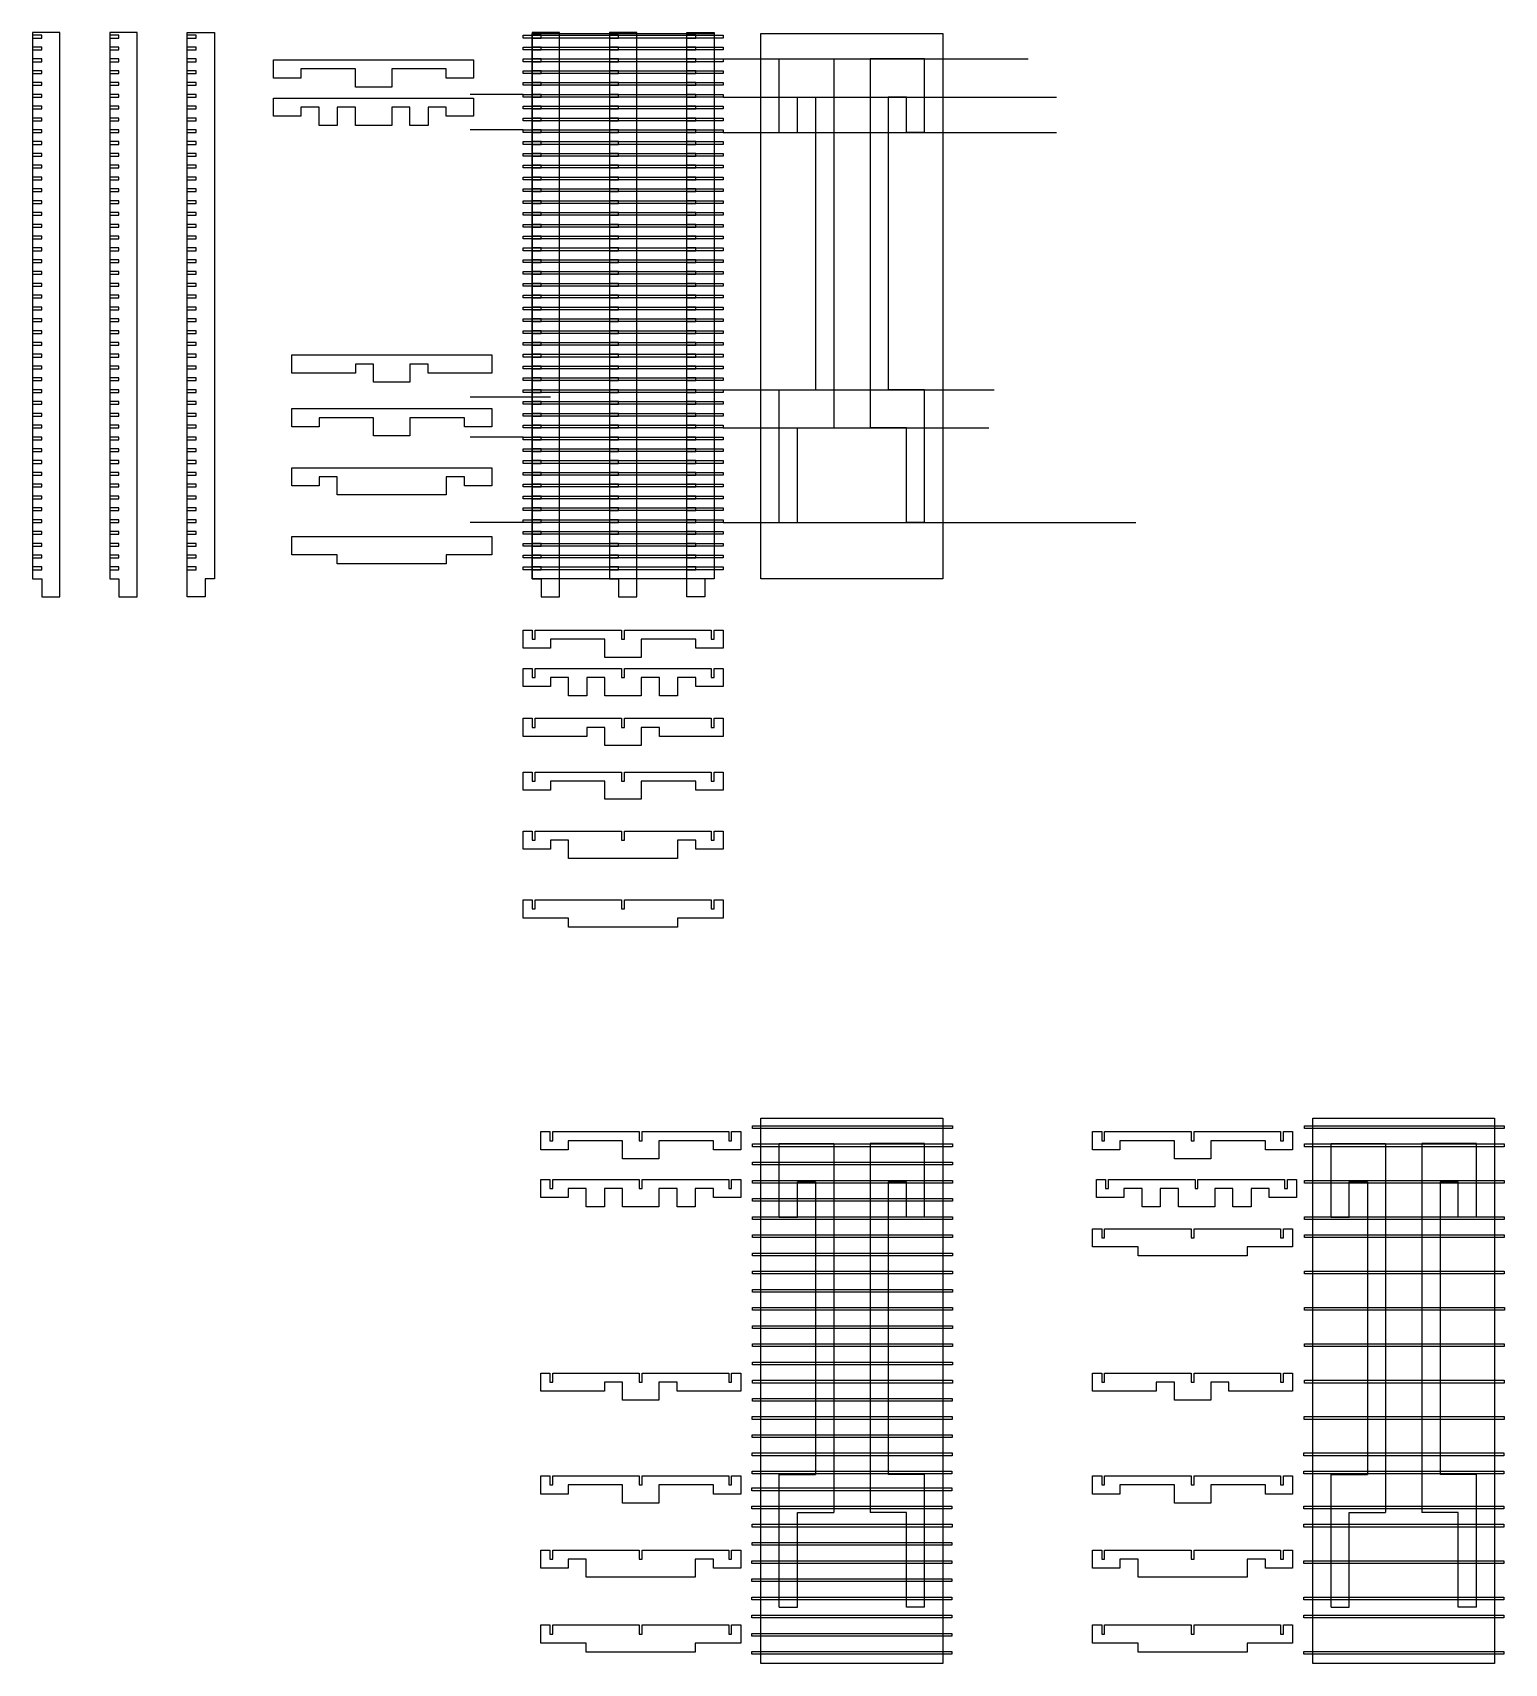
# Model space of a CAD drawing. Header units: millimetres. Extents: x 1076 to 5562, y -543 to 1252.
# Drawn here: x 1076 to 2695, y -543 to 1252 of the extents above; entities that cross this region are included whole.
import ezdxf

# ---------------------------------------------------------------- set-up
doc = ezdxf.new("R2010")
doc.units = ezdxf.units.MM
for name, color, linetype in [('guias', 252, 'Continuous'), ('piezas horizontales', 6, 'Continuous'), ('piezas verticales', 3, 'Continuous'), ('trazo', 1, 'Continuous')]:
    doc.layers.add(name, color=color, linetype=linetype)

msp = doc.modelspace()

# ---------------------------------------------------------------- linework, layer by layer
for points in [[(1625.3, 650.6), (1625.3, 1250.6), (1725.3, 1250.6), (1825.3, 1250.6), (1825.3, 650.6)], [(1877, 650.6), (1877, 1250.6), (1977, 1250.6), (2077, 1250.6), (2077, 650.6)], [(1877, -542.8), (1877, 57.2), (1977, 57.2), (2077, 57.2), (2077, -542.8)], [(2484.2, -542.8), (2484.2, 57.2), (2584.2, 57.2), (2684.2, 57.2), (2684.2, -542.8)]]:
    msp.add_lwpolyline(points, close=True)
at = {"layer": 'guias'}
for points in [[(1615.3, 1183.6), (1556.9, 1183.6)], [(1615.3, 1144.6), (1556.9, 1144.6)], [(1645.3, 850.6), (1556.9, 850.6)], [(1615.3, 806.6), (1556.9, 806.6)], [(1615.3, 712.6), (1556.9, 712.6)]]:
    msp.add_lwpolyline(points, dxfattribs=at)
at = {"layer": 'piezas horizontales'}
for points in [[(1625.3, 1245.6), (1615.3, 1245.6), (1615.3, 1248.6), (1825.3, 1248.6), (1835.3, 1248.6), (1835.3, 1245.6)], [(1340.7, 1221.6), (1560.7, 1221.6), (1560.7, 1201.6), (1530.7, 1201.6), (1530.7, 1211.6), (1470.7, 1211.6), (1470.7, 1191.6), (1430.7, 1191.6), (1430.7, 1211.6), (1370.7, 1211.6), (1370.7, 1201.6), (1340.7, 1201.6)], [(1625.3, 1232.6), (1615.3, 1232.6), (1615.3, 1235.6), (1825.3, 1235.6), (1835.3, 1235.6), (1835.3, 1232.6)], [(1625.3, 1219.6), (1615.3, 1219.6), (1615.3, 1222.6), (1825.3, 1222.6), (1835.3, 1222.6), (1835.3, 1219.6)], [(1625.3, 1206.6), (1615.3, 1206.6), (1615.3, 1209.6), (1825.3, 1209.6), (1835.3, 1209.6), (1835.3, 1206.6)], [(1625.3, 1193.6), (1615.3, 1193.6), (1615.3, 1196.6), (1825.3, 1196.6), (1835.3, 1196.6), (1835.3, 1193.6)], [(1340.7, 1179.5), (1560.7, 1179.5), (1560.7, 1159.5), (1530.7, 1159.5), (1530.7, 1169.5), (1510.7, 1169.5), (1510.7, 1149.5), (1490.7, 1149.5), (1490.7, 1169.5), (1470.7, 1169.5), (1470.7, 1149.5), (1430.7, 1149.5), (1430.7, 1169.5), (1410.7, 1169.5), (1410.7, 1149.5), (1390.7, 1149.5), (1390.7, 1169.5), (1370.7, 1169.5), (1370.7, 1159.5), (1340.7, 1159.5)], [(1625.3, 1180.6), (1615.3, 1180.6), (1615.3, 1183.6), (1825.3, 1183.6), (1835.3, 1183.6), (1835.3, 1180.6)], [(1625.3, 1167.6), (1615.3, 1167.6), (1615.3, 1170.6), (1825.3, 1170.6), (1835.3, 1170.6), (1835.3, 1167.6)], [(1625.3, 1154.6), (1615.3, 1154.6), (1615.3, 1157.6), (1825.3, 1157.6), (1835.3, 1157.6), (1835.3, 1154.6)], [(1625.3, 1141.6), (1615.3, 1141.6), (1615.3, 1144.6), (1825.3, 1144.6), (1835.3, 1144.6), (1835.3, 1141.6)], [(1625.3, 1128.6), (1615.3, 1128.6), (1615.3, 1131.6), (1825.3, 1131.6), (1835.3, 1131.6), (1835.3, 1128.6)], [(1625.3, 1115.6), (1615.3, 1115.6), (1615.3, 1118.6), (1825.3, 1118.6), (1835.3, 1118.6), (1835.3, 1115.6)], [(1625.3, 1102.6), (1615.3, 1102.6), (1615.3, 1105.6), (1825.3, 1105.6), (1835.3, 1105.6), (1835.3, 1102.6)], [(1625.3, 1089.6), (1615.3, 1089.6), (1615.3, 1092.6), (1825.3, 1092.6), (1835.3, 1092.6), (1835.3, 1089.6)], [(1625.3, 1076.6), (1615.3, 1076.6), (1615.3, 1079.6), (1825.3, 1079.6), (1835.3, 1079.6), (1835.3, 1076.6)], [(1625.3, 1063.6), (1615.3, 1063.6), (1615.3, 1066.6), (1825.3, 1066.6), (1835.3, 1066.6), (1835.3, 1063.6)], [(1625.3, 1050.6), (1615.3, 1050.6), (1615.3, 1053.6), (1825.3, 1053.6), (1835.3, 1053.6), (1835.3, 1050.6)], [(1625.3, 1037.6), (1615.3, 1037.6), (1615.3, 1040.6), (1825.3, 1040.6), (1835.3, 1040.6), (1835.3, 1037.6)], [(1625.3, 1024.6), (1615.3, 1024.6), (1615.3, 1027.6), (1825.3, 1027.6), (1835.3, 1027.6), (1835.3, 1024.6)], [(1625.3, 1011.6), (1615.3, 1011.6), (1615.3, 1014.6), (1825.3, 1014.6), (1835.3, 1014.6), (1835.3, 1011.6)], [(1625.3, 998.6), (1615.3, 998.6), (1615.3, 1001.6), (1825.3, 1001.6), (1835.3, 1001.6), (1835.3, 998.6)], [(1625.3, 985.6), (1615.3, 985.6), (1615.3, 988.6), (1825.3, 988.6), (1835.3, 988.6), (1835.3, 985.6)], [(1625.3, 972.6), (1615.3, 972.6), (1615.3, 975.6), (1825.3, 975.6), (1835.3, 975.6), (1835.3, 972.6)], [(1625.3, 959.6), (1615.3, 959.6), (1615.3, 962.6), (1825.3, 962.6), (1835.3, 962.6), (1835.3, 959.6)], [(1625.3, 946.6), (1615.3, 946.6), (1615.3, 949.6), (1825.3, 949.6), (1835.3, 949.6), (1835.3, 946.6)], [(1625.3, 933.6), (1615.3, 933.6), (1615.3, 936.6), (1825.3, 936.6), (1835.3, 936.6), (1835.3, 933.6)], [(1625.3, 920.6), (1615.3, 920.6), (1615.3, 923.6), (1825.3, 923.6), (1835.3, 923.6), (1835.3, 920.6)], [(1625.3, 907.6), (1615.3, 907.6), (1615.3, 910.6), (1825.3, 910.6), (1835.3, 910.6), (1835.3, 907.6)], [(1625.3, 894.6), (1615.3, 894.6), (1615.3, 897.6), (1825.3, 897.6), (1835.3, 897.6), (1835.3, 894.6)], [(1360.7, 896.9), (1580.7, 896.9), (1580.7, 876.9), (1510.7, 876.9), (1510.7, 886.9), (1490.7, 886.9), (1490.7, 866.9), (1450.7, 866.9), (1450.7, 886.9), (1430.7, 886.9), (1430.7, 876.9), (1360.7, 876.9)], [(1625.3, 881.6), (1615.3, 881.6), (1615.3, 884.6), (1825.3, 884.6), (1835.3, 884.6), (1835.3, 881.6)], [(1625.3, 868.6), (1615.3, 868.6), (1615.3, 871.6), (1825.3, 871.6), (1835.3, 871.6), (1835.3, 868.6)], [(1625.3, 855.6), (1615.3, 855.6), (1615.3, 858.6), (1825.3, 858.6), (1835.3, 858.6), (1835.3, 855.6)], [(1625.3, 842.6), (1615.3, 842.6), (1615.3, 845.6), (1825.3, 845.6), (1835.3, 845.6), (1835.3, 842.6)], [(1360.7, 837.8), (1580.7, 837.8), (1580.7, 817.8), (1550.7, 817.8), (1550.7, 827.8), (1490.7, 827.8), (1490.7, 807.8), (1450.7, 807.8), (1450.7, 827.8), (1390.7, 827.8), (1390.7, 817.8), (1360.7, 817.8)], [(1625.3, 829.6), (1615.3, 829.6), (1615.3, 832.6), (1825.3, 832.6), (1835.3, 832.6), (1835.3, 829.6)], [(1625.3, 816.6), (1615.3, 816.6), (1615.3, 819.6), (1825.3, 819.6), (1835.3, 819.6), (1835.3, 816.6)], [(1625.3, 803.6), (1615.3, 803.6), (1615.3, 806.6), (1825.3, 806.6), (1835.3, 806.6), (1835.3, 803.6)], [(1625.3, 790.6), (1615.3, 790.6), (1615.3, 793.6), (1825.3, 793.6), (1835.3, 793.6), (1835.3, 790.6)], [(1360.7, 772.8), (1580.7, 772.8), (1580.7, 752.8), (1550.7, 752.8), (1550.7, 762.8), (1530.7, 762.8), (1530.7, 742.8), (1410.7, 742.8), (1410.7, 762.8), (1390.7, 762.8), (1390.7, 752.8), (1360.7, 752.8)], [(1625.3, 777.6), (1615.3, 777.6), (1615.3, 780.6), (1825.3, 780.6), (1835.3, 780.6), (1835.3, 777.6)], [(1625.3, 764.6), (1615.3, 764.6), (1615.3, 767.6), (1825.3, 767.6), (1835.3, 767.6), (1835.3, 764.6)], [(1625.3, 751.6), (1615.3, 751.6), (1615.3, 754.6), (1825.3, 754.6), (1835.3, 754.6), (1835.3, 751.6)], [(1625.3, 738.6), (1615.3, 738.6), (1615.3, 741.6), (1825.3, 741.6), (1835.3, 741.6), (1835.3, 738.6)], [(1625.3, 725.6), (1615.3, 725.6), (1615.3, 728.6), (1825.3, 728.6), (1835.3, 728.6), (1835.3, 725.6)], [(1625.3, 712.6), (1615.3, 712.6), (1615.3, 715.6), (1825.3, 715.6), (1835.3, 715.6), (1835.3, 712.6)], [(1625.3, 699.6), (1615.3, 699.6), (1615.3, 702.6), (1825.3, 702.6), (1835.3, 702.6), (1835.3, 699.6)], [(1360.7, 697.1), (1580.7, 697.1), (1580.7, 677.1), (1530.7, 677.1), (1530.7, 667.1), (1410.7, 667.1), (1410.7, 677.1), (1360.7, 677.1)], [(1625.3, 686.6), (1615.3, 686.6), (1615.3, 689.6), (1825.3, 689.6), (1835.3, 689.6), (1835.3, 686.6)], [(1625.3, 673.6), (1615.3, 673.6), (1615.3, 676.6), (1825.3, 676.6), (1835.3, 676.6), (1835.3, 673.6)], [(1625.3, 660.6), (1615.3, 660.6), (1615.3, 663.6), (1825.3, 663.6), (1835.3, 663.6), (1835.3, 660.6)], [(1723.7, 594.1), (1723.7, 584.1), (1726.9, 584.1), (1726.9, 594.1), (1822.1, 594.1), (1822.1, 584.1), (1825.3, 584.1), (1825.3, 594.1), (1835.3, 594.1), (1835.3, 574.1), (1805.3, 574.1), (1805.3, 584.1), (1745.3, 584.1), (1745.3, 564.1), (1705.3, 564.1), (1705.3, 584.1), (1645.3, 584.1), (1645.3, 574.1), (1615.3, 574.1), (1615.3, 594.1), (1625.3, 594.1), (1625.3, 584.1), (1628.5, 584.1), (1628.5, 594.1)], [(1628.5, 551.9), (1723.7, 551.9), (1723.7, 541.9), (1726.9, 541.9), (1726.9, 551.9), (1822.1, 551.9), (1822.1, 541.9), (1825.3, 541.9), (1825.3, 551.9), (1835.3, 551.9), (1835.3, 531.9), (1805.3, 531.9), (1805.3, 541.9), (1785.3, 541.9), (1785.3, 521.9), (1765.3, 521.9), (1765.3, 541.9), (1745.3, 541.9), (1745.3, 521.9), (1705.3, 521.9), (1705.3, 541.9), (1685.3, 541.9), (1685.3, 521.9), (1665.3, 521.9), (1665.3, 541.9), (1645.3, 541.9), (1645.3, 531.9), (1615.3, 531.9), (1615.3, 551.9), (1625.3, 551.9), (1625.3, 541.9), (1628.5, 541.9)], [(1723.7, 497.1), (1723.7, 487.1), (1726.9, 487.1), (1726.9, 497.1), (1822.1, 497.1), (1822.1, 487.1), (1825.3, 487.1), (1825.3, 497.1), (1835.3, 497.1), (1835.3, 477.1), (1765.3, 477.1), (1765.3, 487.1), (1745.3, 487.1), (1745.3, 467.1), (1705.3, 467.1), (1705.3, 487.1), (1685.3, 487.1), (1685.3, 477.1), (1615.3, 477.1), (1615.3, 497.1), (1625.3, 497.1), (1625.3, 487.1), (1628.5, 487.1), (1628.5, 497.1)], [(1723.7, 438), (1723.7, 428), (1726.9, 428), (1726.9, 438), (1822.1, 438), (1822.1, 428), (1825.3, 428), (1825.3, 438), (1835.3, 438), (1835.3, 418), (1805.3, 418), (1805.3, 428), (1745.3, 428), (1745.3, 408), (1705.3, 408), (1705.3, 428), (1645.3, 428), (1645.3, 418), (1615.3, 418), (1615.3, 438), (1625.3, 438), (1625.3, 428), (1628.5, 428), (1628.5, 438)], [(1723.7, 373), (1723.7, 363), (1726.9, 363), (1726.9, 373), (1822.1, 373), (1822.1, 363), (1825.3, 363), (1825.3, 373), (1835.3, 373), (1835.3, 353), (1805.3, 353), (1805.3, 363), (1785.3, 363), (1785.3, 343), (1665.3, 343), (1665.3, 363), (1645.3, 363), (1645.3, 353), (1615.3, 353), (1615.3, 373), (1625.3, 373), (1625.3, 363), (1628.5, 363), (1628.5, 373)], [(1723.7, 297.3), (1723.7, 287.3), (1726.9, 287.3), (1726.9, 297.3), (1822.1, 297.3), (1822.1, 287.3), (1825.3, 287.3), (1825.3, 297.3), (1835.3, 297.3), (1835.3, 277.3), (1785.3, 277.3), (1785.3, 267.3), (1665.3, 267.3), (1665.3, 277.3), (1615.3, 277.3), (1615.3, 297.3), (1625.3, 297.3), (1625.3, 287.3), (1628.5, 287.3), (1628.5, 297.3)], [(1743.1, 42.3), (1743.1, 32.3), (1746.3, 32.3), (1746.3, 42.3), (1841.5, 42.3), (1841.5, 32.3), (1844.7, 32.3), (1844.7, 42.3), (1854.7, 42.3), (1854.7, 22.3), (1824.7, 22.3), (1824.7, 32.3), (1764.7, 32.3), (1764.7, 12.3), (1724.7, 12.3), (1724.7, 32.3), (1664.7, 32.3), (1664.7, 22.3), (1634.7, 22.3), (1634.7, 42.3), (1644.7, 42.3), (1644.7, 32.3), (1647.9, 32.3), (1647.9, 42.3)], [(1877.6, 45.7), (1867.6, 45.7), (1867.6, 48.7), (2077.6, 48.7), (2087.6, 48.7), (2087.6, 45.7)], [(2350.3, 42.3), (2350.3, 32.3), (2353.5, 32.3), (2353.5, 42.3), (2448.7, 42.3), (2448.7, 32.3), (2451.9, 32.3), (2451.9, 42.3), (2461.9, 42.3), (2461.9, 22.3), (2431.9, 22.3), (2431.9, 32.3), (2371.9, 32.3), (2371.9, 12.3), (2331.9, 12.3), (2331.9, 32.3), (2271.9, 32.3), (2271.9, 22.3), (2241.9, 22.3), (2241.9, 42.3), (2251.9, 42.3), (2251.9, 32.3), (2255.1, 32.3), (2255.1, 42.3)], [(2484.8, 45.7), (2474.8, 45.7), (2474.8, 48.7), (2684.8, 48.7), (2694.8, 48.7), (2694.8, 45.7)], [(1877.6, 25.7), (1867.6, 25.7), (1867.6, 28.7), (2077.6, 28.7), (2087.6, 28.7), (2087.6, 25.7)], [(2484.8, 25.7), (2474.8, 25.7), (2474.8, 28.7), (2684.8, 28.7), (2694.8, 28.7), (2694.8, 25.7)], [(1877.6, 5.7), (1867.6, 5.7), (1867.6, 8.7), (2077.6, 8.7), (2087.6, 8.7), (2087.6, 5.7)], [(1647.9, -10.3), (1743.1, -10.3), (1743.1, -20.3), (1746.3, -20.3), (1746.3, -10.3), (1841.5, -10.3), (1841.5, -20.3), (1844.7, -20.3), (1844.7, -10.3), (1854.7, -10.3), (1854.7, -30.3), (1824.7, -30.3), (1824.7, -20.3), (1804.7, -20.3), (1804.7, -40.3), (1784.7, -40.3), (1784.7, -20.3), (1764.7, -20.3), (1764.7, -40.3), (1724.7, -40.3), (1724.7, -20.3), (1704.7, -20.3), (1704.7, -40.3), (1684.7, -40.3), (1684.7, -20.3), (1664.7, -20.3), (1664.7, -30.3), (1634.7, -30.3), (1634.7, -10.3), (1644.7, -10.3), (1644.7, -20.3), (1647.9, -20.3)], [(1877.6, -14.3), (1867.6, -14.3), (1867.6, -11.3), (2077.6, -11.3), (2087.6, -11.3), (2087.6, -14.3)], [(2259.4, -10.3), (2354.6, -10.3), (2354.6, -20.3), (2357.8, -20.3), (2357.8, -10.3), (2453, -10.3), (2453, -20.3), (2456.2, -20.3), (2456.2, -10.3), (2466.2, -10.3), (2466.2, -30.3), (2436.2, -30.3), (2436.2, -20.3), (2416.2, -20.3), (2416.2, -40.3), (2396.2, -40.3), (2396.2, -20.3), (2376.2, -20.3), (2376.2, -40.3), (2336.2, -40.3), (2336.2, -20.3), (2316.2, -20.3), (2316.2, -40.3), (2296.2, -40.3), (2296.2, -20.3), (2276.2, -20.3), (2276.2, -30.3), (2246.2, -30.3), (2246.2, -10.3), (2256.2, -10.3), (2256.2, -20.3), (2259.4, -20.3)], [(2484.8, -14.3), (2474.8, -14.3), (2474.8, -11.3), (2684.8, -11.3), (2694.8, -11.3), (2694.8, -14.3)], [(1877.6, -34.3), (1867.6, -34.3), (1867.6, -31.3), (2077.6, -31.3), (2087.6, -31.3), (2087.6, -34.3)], [(1877.6, -54.3), (1867.6, -54.3), (1867.6, -51.3), (2077.6, -51.3), (2087.6, -51.3), (2087.6, -54.3)], [(2484.8, -54.3), (2474.8, -54.3), (2474.8, -51.3), (2684.8, -51.3), (2694.8, -51.3), (2694.8, -54.3)], [(2350.3, -64.5), (2350.3, -74.5), (2353.5, -74.5), (2353.5, -64.5), (2448.7, -64.5), (2448.7, -74.5), (2451.9, -74.5), (2451.9, -64.5), (2461.9, -64.5), (2461.9, -84.5), (2411.9, -84.5), (2411.9, -94.5), (2291.9, -94.5), (2291.9, -84.5), (2241.9, -84.5), (2241.9, -64.5), (2251.9, -64.5), (2251.9, -74.5), (2255.1, -74.5), (2255.1, -64.5)], [(1743.1, -223.3), (1743.1, -233.3), (1746.3, -233.3), (1746.3, -223.3), (1841.5, -223.3), (1841.5, -233.3), (1844.7, -233.3), (1844.7, -223.3), (1854.7, -223.3), (1854.7, -243.3), (1784.7, -243.3), (1784.7, -233.3), (1764.7, -233.3), (1764.7, -253.3), (1724.7, -253.3), (1724.7, -233.3), (1704.7, -233.3), (1704.7, -243.3), (1634.7, -243.3), (1634.7, -223.3), (1644.7, -223.3), (1644.7, -233.3), (1647.9, -233.3), (1647.9, -223.3)], [(2350.3, -223.3), (2350.3, -233.3), (2353.5, -233.3), (2353.5, -223.3), (2448.7, -223.3), (2448.7, -233.3), (2451.9, -233.3), (2451.9, -223.3), (2461.9, -223.3), (2461.9, -243.3), (2391.9, -243.3), (2391.9, -233.3), (2371.9, -233.3), (2371.9, -253.3), (2331.9, -253.3), (2331.9, -233.3), (2311.9, -233.3), (2311.9, -243.3), (2241.9, -243.3), (2241.9, -223.3), (2251.9, -223.3), (2251.9, -233.3), (2255.1, -233.3), (2255.1, -223.3)], [(1743.1, -336.5), (1743.1, -346.5), (1746.3, -346.5), (1746.3, -336.5), (1841.5, -336.5), (1841.5, -346.5), (1844.7, -346.5), (1844.7, -336.5), (1854.7, -336.5), (1854.7, -356.5), (1824.7, -356.5), (1824.7, -346.5), (1764.7, -346.5), (1764.7, -366.5), (1724.7, -366.5), (1724.7, -346.5), (1664.7, -346.5), (1664.7, -356.5), (1634.7, -356.5), (1634.7, -336.5), (1644.7, -336.5), (1644.7, -346.5), (1647.9, -346.5), (1647.9, -336.5)], [(1877.1, -334.3), (1867.1, -334.3), (1867.1, -331.3), (2077.1, -331.3), (2087.1, -331.3), (2087.1, -334.3)], [(2350.3, -336.5), (2350.3, -346.5), (2353.5, -346.5), (2353.5, -336.5), (2448.7, -336.5), (2448.7, -346.5), (2451.9, -346.5), (2451.9, -336.5), (2461.9, -336.5), (2461.9, -356.5), (2431.9, -356.5), (2431.9, -346.5), (2371.9, -346.5), (2371.9, -366.5), (2331.9, -366.5), (2331.9, -346.5), (2271.9, -346.5), (2271.9, -356.5), (2241.9, -356.5), (2241.9, -336.5), (2251.9, -336.5), (2251.9, -346.5), (2255.1, -346.5), (2255.1, -336.5)], [(2484.3, -334.3), (2474.3, -334.3), (2474.3, -331.3), (2684.3, -331.3), (2694.3, -331.3), (2694.3, -334.3)], [(1877, -352.8), (1867, -352.8), (1867, -349.8), (2077, -349.8), (2087, -349.8), (2087, -352.8)], [(1877, -372.8), (1867, -372.8), (1867, -369.8), (2077, -369.8), (2087, -369.8), (2087, -372.8)], [(2484.2, -372.8), (2474.2, -372.8), (2474.2, -369.8), (2684.2, -369.8), (2694.2, -369.8), (2694.2, -372.8)], [(1743.1, -418.1), (1743.1, -428.1), (1746.3, -428.1), (1746.3, -418.1), (1841.5, -418.1), (1841.5, -428.1), (1844.7, -428.1), (1844.7, -418.1), (1854.7, -418.1), (1854.7, -438.1), (1824.7, -438.1), (1824.7, -428.1), (1804.7, -428.1), (1804.7, -448.1), (1684.7, -448.1), (1684.7, -428.1), (1664.7, -428.1), (1664.7, -438.1), (1634.7, -438.1), (1634.7, -418.1), (1644.7, -418.1), (1644.7, -428.1), (1647.9, -428.1), (1647.9, -418.1)], [(2350.3, -418.1), (2350.3, -428.1), (2353.5, -428.1), (2353.5, -418.1), (2448.7, -418.1), (2448.7, -428.1), (2451.9, -428.1), (2451.9, -418.1), (2461.9, -418.1), (2461.9, -438.1), (2431.9, -438.1), (2431.9, -428.1), (2411.9, -428.1), (2411.9, -448.1), (2291.9, -448.1), (2291.9, -428.1), (2271.9, -428.1), (2271.9, -438.1), (2241.9, -438.1), (2241.9, -418.1), (2251.9, -418.1), (2251.9, -428.1), (2255.1, -428.1), (2255.1, -418.1)], [(1743.1, -500.5), (1743.1, -510.5), (1746.3, -510.5), (1746.3, -500.5), (1841.5, -500.5), (1841.5, -510.5), (1844.7, -510.5), (1844.7, -500.5), (1854.7, -500.5), (1854.7, -520.5), (1804.7, -520.5), (1804.7, -530.5), (1684.7, -530.5), (1684.7, -520.5), (1634.7, -520.5), (1634.7, -500.5), (1644.7, -500.5), (1644.7, -510.5), (1647.9, -510.5), (1647.9, -500.5)], [(1877, -492.8), (1867, -492.8), (1867, -489.8), (2077, -489.8), (2087, -489.8), (2087, -492.8)], [(2350.3, -500.5), (2350.3, -510.5), (2353.5, -510.5), (2353.5, -500.5), (2448.7, -500.5), (2448.7, -510.5), (2451.9, -510.5), (2451.9, -500.5), (2461.9, -500.5), (2461.9, -520.5), (2411.9, -520.5), (2411.9, -530.5), (2291.9, -530.5), (2291.9, -520.5), (2241.9, -520.5), (2241.9, -500.5), (2251.9, -500.5), (2251.9, -510.5), (2255.1, -510.5), (2255.1, -500.5)], [(2484.2, -492.8), (2474.2, -492.8), (2474.2, -489.8), (2684.2, -489.8), (2694.2, -489.8), (2694.2, -492.8)], [(1877, -512.8), (1867, -512.8), (1867, -509.8), (2077, -509.8), (2087, -509.8), (2087, -512.8)], [(1877, -532.8), (1867, -532.8), (1867, -529.8), (2077, -529.8), (2087, -529.8), (2087, -532.8)], [(2484.2, -532.8), (2474.2, -532.8), (2474.2, -529.8), (2684.2, -529.8), (2694.2, -529.8), (2694.2, -532.8)]]:
    msp.add_lwpolyline(points, close=True, dxfattribs=at)
for points in [[(1645.3, 1222.6), (2170.8, 1222.6)], [(1835.3, 1180.6), (2202, 1180.6)], [(1835.3, 1141.6), (2202, 1141.6)], [(1835.3, 858.6), (2133.4, 858.6)], [(1835.3, 816.6), (2127.8, 816.6)], [(1835.3, 712.6), (2289.4, 712.6)]]:
    msp.add_lwpolyline(points, dxfattribs=at)
at = {"layer": 'piezas verticales'}
for points in [[(1075.6, 1251.6), (1075.6, 650.6), (1085.6, 650.6), (1085.6, 630.6), (1105.6, 630.6), (1105.6, 1251.6)], [(1160.6, 1251.6), (1160.6, 650.6), (1170.6, 650.6), (1170.6, 630.6), (1190.6, 630.6), (1190.6, 1251.6)], [(1275.6, 1251.6), (1275.6, 650.6), (1265.6, 650.6), (1265.6, 630.6), (1245.6, 630.6), (1245.6, 1251.6)], [(1625.3, 1251.6), (1625.3, 650.6), (1635.3, 650.6), (1635.3, 630.6), (1655.3, 630.6), (1655.3, 1251.6)], [(1710.3, 1251.6), (1710.3, 650.6), (1720.3, 650.6), (1720.3, 630.6), (1740.3, 630.6), (1740.3, 1251.6)], [(1825.3, 1251.6), (1825.3, 650.6), (1815.3, 650.6), (1815.3, 630.6), (1795.3, 630.6), (1795.3, 1251.6)]]:
    msp.add_lwpolyline(points, close=True, dxfattribs=at)
for points in [[(1075.6, 1245.6), (1085.6, 1245.6), (1085.6, 1248.6), (1075.6, 1248.6)], [(1160.6, 1245.6), (1170.6, 1245.6), (1170.6, 1248.6), (1160.6, 1248.6)], [(1245.6, 1245.6), (1255.6, 1245.6), (1255.6, 1248.6), (1245.6, 1248.6)], [(1625.3, 1245.6), (1635.3, 1245.6), (1635.3, 1248.6), (1625.3, 1248.6)], [(1710.3, 1245.6), (1720.3, 1245.6), (1720.3, 1248.6), (1710.3, 1248.6)], [(1795.3, 1245.6), (1805.3, 1245.6), (1805.3, 1248.6), (1795.3, 1248.6)], [(1075.6, 1232.6), (1085.6, 1232.6), (1085.6, 1235.6), (1075.6, 1235.6)], [(1075.6, 1219.6), (1085.6, 1219.6), (1085.6, 1222.6), (1075.6, 1222.6)], [(1160.6, 1232.6), (1170.6, 1232.6), (1170.6, 1235.6), (1160.6, 1235.6)], [(1160.6, 1219.6), (1170.6, 1219.6), (1170.6, 1222.6), (1160.6, 1222.6)], [(1245.6, 1232.6), (1255.6, 1232.6), (1255.6, 1235.6), (1245.6, 1235.6)], [(1245.6, 1219.6), (1255.6, 1219.6), (1255.6, 1222.6), (1245.6, 1222.6)], [(1625.3, 1232.6), (1635.3, 1232.6), (1635.3, 1235.6), (1625.3, 1235.6)], [(1625.3, 1219.6), (1635.3, 1219.6), (1635.3, 1222.6), (1625.3, 1222.6)], [(1710.3, 1232.6), (1720.3, 1232.6), (1720.3, 1235.6), (1710.3, 1235.6)], [(1710.3, 1219.6), (1720.3, 1219.6), (1720.3, 1222.6), (1710.3, 1222.6)], [(1795.3, 1232.6), (1805.3, 1232.6), (1805.3, 1235.6), (1795.3, 1235.6)], [(1795.3, 1219.6), (1805.3, 1219.6), (1805.3, 1222.6), (1795.3, 1222.6)], [(1075.6, 1206.6), (1085.6, 1206.6), (1085.6, 1209.6), (1075.6, 1209.6)], [(1160.6, 1206.6), (1170.6, 1206.6), (1170.6, 1209.6), (1160.6, 1209.6)], [(1245.6, 1206.6), (1255.6, 1206.6), (1255.6, 1209.6), (1245.6, 1209.6)], [(1625.3, 1206.6), (1635.3, 1206.6), (1635.3, 1209.6), (1625.3, 1209.6)], [(1710.3, 1206.6), (1720.3, 1206.6), (1720.3, 1209.6), (1710.3, 1209.6)], [(1795.3, 1206.6), (1805.3, 1206.6), (1805.3, 1209.6), (1795.3, 1209.6)], [(1075.6, 1193.6), (1085.6, 1193.6), (1085.6, 1196.6), (1075.6, 1196.6)], [(1160.6, 1193.6), (1170.6, 1193.6), (1170.6, 1196.6), (1160.6, 1196.6)], [(1245.6, 1193.6), (1255.6, 1193.6), (1255.6, 1196.6), (1245.6, 1196.6)], [(1625.3, 1193.6), (1635.3, 1193.6), (1635.3, 1196.6), (1625.3, 1196.6)], [(1710.3, 1193.6), (1720.3, 1193.6), (1720.3, 1196.6), (1710.3, 1196.6)], [(1795.3, 1193.6), (1805.3, 1193.6), (1805.3, 1196.6), (1795.3, 1196.6)], [(1075.6, 1180.6), (1085.6, 1180.6), (1085.6, 1183.6), (1075.6, 1183.6)], [(1075.6, 1167.6), (1085.6, 1167.6), (1085.6, 1170.6), (1075.6, 1170.6)], [(1160.6, 1180.6), (1170.6, 1180.6), (1170.6, 1183.6), (1160.6, 1183.6)], [(1160.6, 1167.6), (1170.6, 1167.6), (1170.6, 1170.6), (1160.6, 1170.6)], [(1245.6, 1180.6), (1255.6, 1180.6), (1255.6, 1183.6), (1245.6, 1183.6)], [(1245.6, 1167.6), (1255.6, 1167.6), (1255.6, 1170.6), (1245.6, 1170.6)], [(1625.3, 1180.6), (1635.3, 1180.6), (1635.3, 1183.6), (1625.3, 1183.6)], [(1625.3, 1167.6), (1635.3, 1167.6), (1635.3, 1170.6), (1625.3, 1170.6)], [(1710.3, 1180.6), (1720.3, 1180.6), (1720.3, 1183.6), (1710.3, 1183.6)], [(1710.3, 1167.6), (1720.3, 1167.6), (1720.3, 1170.6), (1710.3, 1170.6)], [(1795.3, 1180.6), (1805.3, 1180.6), (1805.3, 1183.6), (1795.3, 1183.6)], [(1795.3, 1167.6), (1805.3, 1167.6), (1805.3, 1170.6), (1795.3, 1170.6)], [(1075.6, 1154.6), (1085.6, 1154.6), (1085.6, 1157.6), (1075.6, 1157.6)], [(1160.6, 1154.6), (1170.6, 1154.6), (1170.6, 1157.6), (1160.6, 1157.6)], [(1245.6, 1154.6), (1255.6, 1154.6), (1255.6, 1157.6), (1245.6, 1157.6)], [(1625.3, 1154.6), (1635.3, 1154.6), (1635.3, 1157.6), (1625.3, 1157.6)], [(1710.3, 1154.6), (1720.3, 1154.6), (1720.3, 1157.6), (1710.3, 1157.6)], [(1795.3, 1154.6), (1805.3, 1154.6), (1805.3, 1157.6), (1795.3, 1157.6)], [(1075.6, 1141.6), (1085.6, 1141.6), (1085.6, 1144.6), (1075.6, 1144.6)], [(1075.6, 1128.6), (1085.6, 1128.6), (1085.6, 1131.6), (1075.6, 1131.6)], [(1160.6, 1141.6), (1170.6, 1141.6), (1170.6, 1144.6), (1160.6, 1144.6)], [(1160.6, 1128.6), (1170.6, 1128.6), (1170.6, 1131.6), (1160.6, 1131.6)], [(1245.6, 1141.6), (1255.6, 1141.6), (1255.6, 1144.6), (1245.6, 1144.6)], [(1245.6, 1128.6), (1255.6, 1128.6), (1255.6, 1131.6), (1245.6, 1131.6)], [(1625.3, 1141.6), (1635.3, 1141.6), (1635.3, 1144.6), (1625.3, 1144.6)], [(1625.3, 1128.6), (1635.3, 1128.6), (1635.3, 1131.6), (1625.3, 1131.6)], [(1710.3, 1141.6), (1720.3, 1141.6), (1720.3, 1144.6), (1710.3, 1144.6)], [(1710.3, 1128.6), (1720.3, 1128.6), (1720.3, 1131.6), (1710.3, 1131.6)], [(1795.3, 1141.6), (1805.3, 1141.6), (1805.3, 1144.6), (1795.3, 1144.6)], [(1795.3, 1128.6), (1805.3, 1128.6), (1805.3, 1131.6), (1795.3, 1131.6)], [(1075.6, 1115.6), (1085.6, 1115.6), (1085.6, 1118.6), (1075.6, 1118.6)], [(1160.6, 1115.6), (1170.6, 1115.6), (1170.6, 1118.6), (1160.6, 1118.6)], [(1245.6, 1115.6), (1255.6, 1115.6), (1255.6, 1118.6), (1245.6, 1118.6)], [(1625.3, 1115.6), (1635.3, 1115.6), (1635.3, 1118.6), (1625.3, 1118.6)], [(1710.3, 1115.6), (1720.3, 1115.6), (1720.3, 1118.6), (1710.3, 1118.6)], [(1795.3, 1115.6), (1805.3, 1115.6), (1805.3, 1118.6), (1795.3, 1118.6)], [(1075.6, 1102.6), (1085.6, 1102.6), (1085.6, 1105.6), (1075.6, 1105.6)], [(1160.6, 1102.6), (1170.6, 1102.6), (1170.6, 1105.6), (1160.6, 1105.6)], [(1245.6, 1102.6), (1255.6, 1102.6), (1255.6, 1105.6), (1245.6, 1105.6)], [(1625.3, 1102.6), (1635.3, 1102.6), (1635.3, 1105.6), (1625.3, 1105.6)], [(1710.3, 1102.6), (1720.3, 1102.6), (1720.3, 1105.6), (1710.3, 1105.6)], [(1795.3, 1102.6), (1805.3, 1102.6), (1805.3, 1105.6), (1795.3, 1105.6)], [(1075.6, 1089.6), (1085.6, 1089.6), (1085.6, 1092.6), (1075.6, 1092.6)], [(1075.6, 1076.6), (1085.6, 1076.6), (1085.6, 1079.6), (1075.6, 1079.6)], [(1160.6, 1089.6), (1170.6, 1089.6), (1170.6, 1092.6), (1160.6, 1092.6)], [(1160.6, 1076.6), (1170.6, 1076.6), (1170.6, 1079.6), (1160.6, 1079.6)], [(1245.6, 1089.6), (1255.6, 1089.6), (1255.6, 1092.6), (1245.6, 1092.6)], [(1245.6, 1076.6), (1255.6, 1076.6), (1255.6, 1079.6), (1245.6, 1079.6)], [(1625.3, 1089.6), (1635.3, 1089.6), (1635.3, 1092.6), (1625.3, 1092.6)], [(1625.3, 1076.6), (1635.3, 1076.6), (1635.3, 1079.6), (1625.3, 1079.6)], [(1710.3, 1089.6), (1720.3, 1089.6), (1720.3, 1092.6), (1710.3, 1092.6)], [(1710.3, 1076.6), (1720.3, 1076.6), (1720.3, 1079.6), (1710.3, 1079.6)], [(1795.3, 1089.6), (1805.3, 1089.6), (1805.3, 1092.6), (1795.3, 1092.6)], [(1795.3, 1076.6), (1805.3, 1076.6), (1805.3, 1079.6), (1795.3, 1079.6)], [(1075.6, 1063.6), (1085.6, 1063.6), (1085.6, 1066.6), (1075.6, 1066.6)], [(1160.6, 1063.6), (1170.6, 1063.6), (1170.6, 1066.6), (1160.6, 1066.6)], [(1245.6, 1063.6), (1255.6, 1063.6), (1255.6, 1066.6), (1245.6, 1066.6)], [(1625.3, 1063.6), (1635.3, 1063.6), (1635.3, 1066.6), (1625.3, 1066.6)], [(1710.3, 1063.6), (1720.3, 1063.6), (1720.3, 1066.6), (1710.3, 1066.6)], [(1795.3, 1063.6), (1805.3, 1063.6), (1805.3, 1066.6), (1795.3, 1066.6)], [(1075.6, 1050.6), (1085.6, 1050.6), (1085.6, 1053.6), (1075.6, 1053.6)], [(1160.6, 1050.6), (1170.6, 1050.6), (1170.6, 1053.6), (1160.6, 1053.6)], [(1245.6, 1050.6), (1255.6, 1050.6), (1255.6, 1053.6), (1245.6, 1053.6)], [(1625.3, 1050.6), (1635.3, 1050.6), (1635.3, 1053.6), (1625.3, 1053.6)], [(1710.3, 1050.6), (1720.3, 1050.6), (1720.3, 1053.6), (1710.3, 1053.6)], [(1795.3, 1050.6), (1805.3, 1050.6), (1805.3, 1053.6), (1795.3, 1053.6)], [(1075.6, 1037.6), (1085.6, 1037.6), (1085.6, 1040.6), (1075.6, 1040.6)], [(1075.6, 1024.6), (1085.6, 1024.6), (1085.6, 1027.6), (1075.6, 1027.6)], [(1160.6, 1037.6), (1170.6, 1037.6), (1170.6, 1040.6), (1160.6, 1040.6)], [(1160.6, 1024.6), (1170.6, 1024.6), (1170.6, 1027.6), (1160.6, 1027.6)], [(1245.6, 1037.6), (1255.6, 1037.6), (1255.6, 1040.6), (1245.6, 1040.6)], [(1245.6, 1024.6), (1255.6, 1024.6), (1255.6, 1027.6), (1245.6, 1027.6)], [(1625.3, 1037.6), (1635.3, 1037.6), (1635.3, 1040.6), (1625.3, 1040.6)], [(1625.3, 1024.6), (1635.3, 1024.6), (1635.3, 1027.6), (1625.3, 1027.6)], [(1710.3, 1037.6), (1720.3, 1037.6), (1720.3, 1040.6), (1710.3, 1040.6)], [(1710.3, 1024.6), (1720.3, 1024.6), (1720.3, 1027.6), (1710.3, 1027.6)], [(1795.3, 1037.6), (1805.3, 1037.6), (1805.3, 1040.6), (1795.3, 1040.6)], [(1795.3, 1024.6), (1805.3, 1024.6), (1805.3, 1027.6), (1795.3, 1027.6)], [(1075.6, 1011.6), (1085.6, 1011.6), (1085.6, 1014.6), (1075.6, 1014.6)], [(1160.6, 1011.6), (1170.6, 1011.6), (1170.6, 1014.6), (1160.6, 1014.6)], [(1245.6, 1011.6), (1255.6, 1011.6), (1255.6, 1014.6), (1245.6, 1014.6)], [(1625.3, 1011.6), (1635.3, 1011.6), (1635.3, 1014.6), (1625.3, 1014.6)], [(1710.3, 1011.6), (1720.3, 1011.6), (1720.3, 1014.6), (1710.3, 1014.6)], [(1795.3, 1011.6), (1805.3, 1011.6), (1805.3, 1014.6), (1795.3, 1014.6)], [(1075.6, 998.6), (1085.6, 998.6), (1085.6, 1001.6), (1075.6, 1001.6)], [(1075.6, 985.6), (1085.6, 985.6), (1085.6, 988.6), (1075.6, 988.6)], [(1160.6, 998.6), (1170.6, 998.6), (1170.6, 1001.6), (1160.6, 1001.6)], [(1160.6, 985.6), (1170.6, 985.6), (1170.6, 988.6), (1160.6, 988.6)], [(1245.6, 998.6), (1255.6, 998.6), (1255.6, 1001.6), (1245.6, 1001.6)], [(1245.6, 985.6), (1255.6, 985.6), (1255.6, 988.6), (1245.6, 988.6)], [(1625.3, 998.6), (1635.3, 998.6), (1635.3, 1001.6), (1625.3, 1001.6)], [(1625.3, 985.6), (1635.3, 985.6), (1635.3, 988.6), (1625.3, 988.6)], [(1710.3, 998.6), (1720.3, 998.6), (1720.3, 1001.6), (1710.3, 1001.6)], [(1710.3, 985.6), (1720.3, 985.6), (1720.3, 988.6), (1710.3, 988.6)], [(1795.3, 998.6), (1805.3, 998.6), (1805.3, 1001.6), (1795.3, 1001.6)], [(1795.3, 985.6), (1805.3, 985.6), (1805.3, 988.6), (1795.3, 988.6)], [(1075.6, 972.6), (1085.6, 972.6), (1085.6, 975.6), (1075.6, 975.6)], [(1160.6, 972.6), (1170.6, 972.6), (1170.6, 975.6), (1160.6, 975.6)], [(1245.6, 972.6), (1255.6, 972.6), (1255.6, 975.6), (1245.6, 975.6)], [(1625.3, 972.6), (1635.3, 972.6), (1635.3, 975.6), (1625.3, 975.6)], [(1710.3, 972.6), (1720.3, 972.6), (1720.3, 975.6), (1710.3, 975.6)], [(1795.3, 972.6), (1805.3, 972.6), (1805.3, 975.6), (1795.3, 975.6)], [(1075.6, 959.6), (1085.6, 959.6), (1085.6, 962.6), (1075.6, 962.6)], [(1160.6, 959.6), (1170.6, 959.6), (1170.6, 962.6), (1160.6, 962.6)], [(1245.6, 959.6), (1255.6, 959.6), (1255.6, 962.6), (1245.6, 962.6)], [(1625.3, 959.6), (1635.3, 959.6), (1635.3, 962.6), (1625.3, 962.6)], [(1710.3, 959.6), (1720.3, 959.6), (1720.3, 962.6), (1710.3, 962.6)], [(1795.3, 959.6), (1805.3, 959.6), (1805.3, 962.6), (1795.3, 962.6)], [(1075.6, 946.6), (1085.6, 946.6), (1085.6, 949.6), (1075.6, 949.6)], [(1075.6, 933.6), (1085.6, 933.6), (1085.6, 936.6), (1075.6, 936.6)], [(1160.6, 946.6), (1170.6, 946.6), (1170.6, 949.6), (1160.6, 949.6)], [(1160.6, 933.6), (1170.6, 933.6), (1170.6, 936.6), (1160.6, 936.6)], [(1245.6, 946.6), (1255.6, 946.6), (1255.6, 949.6), (1245.6, 949.6)], [(1245.6, 933.6), (1255.6, 933.6), (1255.6, 936.6), (1245.6, 936.6)], [(1625.3, 946.6), (1635.3, 946.6), (1635.3, 949.6), (1625.3, 949.6)], [(1625.3, 933.6), (1635.3, 933.6), (1635.3, 936.6), (1625.3, 936.6)], [(1710.3, 946.6), (1720.3, 946.6), (1720.3, 949.6), (1710.3, 949.6)], [(1710.3, 933.6), (1720.3, 933.6), (1720.3, 936.6), (1710.3, 936.6)], [(1795.3, 946.6), (1805.3, 946.6), (1805.3, 949.6), (1795.3, 949.6)], [(1795.3, 933.6), (1805.3, 933.6), (1805.3, 936.6), (1795.3, 936.6)], [(1075.6, 920.6), (1085.6, 920.6), (1085.6, 923.6), (1075.6, 923.6)], [(1160.6, 920.6), (1170.6, 920.6), (1170.6, 923.6), (1160.6, 923.6)], [(1245.6, 920.6), (1255.6, 920.6), (1255.6, 923.6), (1245.6, 923.6)], [(1625.3, 920.6), (1635.3, 920.6), (1635.3, 923.6), (1625.3, 923.6)], [(1710.3, 920.6), (1720.3, 920.6), (1720.3, 923.6), (1710.3, 923.6)], [(1795.3, 920.6), (1805.3, 920.6), (1805.3, 923.6), (1795.3, 923.6)], [(1075.6, 907.6), (1085.6, 907.6), (1085.6, 910.6), (1075.6, 910.6)], [(1075.6, 894.6), (1085.6, 894.6), (1085.6, 897.6), (1075.6, 897.6)], [(1160.6, 907.6), (1170.6, 907.6), (1170.6, 910.6), (1160.6, 910.6)], [(1160.6, 894.6), (1170.6, 894.6), (1170.6, 897.6), (1160.6, 897.6)], [(1245.6, 907.6), (1255.6, 907.6), (1255.6, 910.6), (1245.6, 910.6)], [(1245.6, 894.6), (1255.6, 894.6), (1255.6, 897.6), (1245.6, 897.6)], [(1625.3, 907.6), (1635.3, 907.6), (1635.3, 910.6), (1625.3, 910.6)], [(1625.3, 894.6), (1635.3, 894.6), (1635.3, 897.6), (1625.3, 897.6)], [(1710.3, 907.6), (1720.3, 907.6), (1720.3, 910.6), (1710.3, 910.6)], [(1710.3, 894.6), (1720.3, 894.6), (1720.3, 897.6), (1710.3, 897.6)], [(1795.3, 907.6), (1805.3, 907.6), (1805.3, 910.6), (1795.3, 910.6)], [(1795.3, 894.6), (1805.3, 894.6), (1805.3, 897.6), (1795.3, 897.6)], [(1075.6, 881.6), (1085.6, 881.6), (1085.6, 884.6), (1075.6, 884.6)], [(1160.6, 881.6), (1170.6, 881.6), (1170.6, 884.6), (1160.6, 884.6)], [(1245.6, 881.6), (1255.6, 881.6), (1255.6, 884.6), (1245.6, 884.6)], [(1625.3, 881.6), (1635.3, 881.6), (1635.3, 884.6), (1625.3, 884.6)], [(1710.3, 881.6), (1720.3, 881.6), (1720.3, 884.6), (1710.3, 884.6)], [(1795.3, 881.6), (1805.3, 881.6), (1805.3, 884.6), (1795.3, 884.6)], [(1075.6, 868.6), (1085.6, 868.6), (1085.6, 871.6), (1075.6, 871.6)], [(1160.6, 868.6), (1170.6, 868.6), (1170.6, 871.6), (1160.6, 871.6)], [(1245.6, 868.6), (1255.6, 868.6), (1255.6, 871.6), (1245.6, 871.6)], [(1625.3, 868.6), (1635.3, 868.6), (1635.3, 871.6), (1625.3, 871.6)], [(1710.3, 868.6), (1720.3, 868.6), (1720.3, 871.6), (1710.3, 871.6)], [(1795.3, 868.6), (1805.3, 868.6), (1805.3, 871.6), (1795.3, 871.6)], [(1075.6, 855.6), (1085.6, 855.6), (1085.6, 858.6), (1075.6, 858.6)], [(1075.6, 842.6), (1085.6, 842.6), (1085.6, 845.6), (1075.6, 845.6)], [(1160.6, 855.6), (1170.6, 855.6), (1170.6, 858.6), (1160.6, 858.6)], [(1160.6, 842.6), (1170.6, 842.6), (1170.6, 845.6), (1160.6, 845.6)], [(1245.6, 855.6), (1255.6, 855.6), (1255.6, 858.6), (1245.6, 858.6)], [(1245.6, 842.6), (1255.6, 842.6), (1255.6, 845.6), (1245.6, 845.6)], [(1625.3, 855.6), (1635.3, 855.6), (1635.3, 858.6), (1625.3, 858.6)], [(1625.3, 842.6), (1635.3, 842.6), (1635.3, 845.6), (1625.3, 845.6)], [(1710.3, 855.6), (1720.3, 855.6), (1720.3, 858.6), (1710.3, 858.6)], [(1710.3, 842.6), (1720.3, 842.6), (1720.3, 845.6), (1710.3, 845.6)], [(1795.3, 855.6), (1805.3, 855.6), (1805.3, 858.6), (1795.3, 858.6)], [(1795.3, 842.6), (1805.3, 842.6), (1805.3, 845.6), (1795.3, 845.6)], [(1075.6, 829.6), (1085.6, 829.6), (1085.6, 832.6), (1075.6, 832.6)], [(1160.6, 829.6), (1170.6, 829.6), (1170.6, 832.6), (1160.6, 832.6)], [(1245.6, 829.6), (1255.6, 829.6), (1255.6, 832.6), (1245.6, 832.6)], [(1625.3, 829.6), (1635.3, 829.6), (1635.3, 832.6), (1625.3, 832.6)], [(1710.3, 829.6), (1720.3, 829.6), (1720.3, 832.6), (1710.3, 832.6)], [(1795.3, 829.6), (1805.3, 829.6), (1805.3, 832.6), (1795.3, 832.6)], [(1075.6, 816.6), (1085.6, 816.6), (1085.6, 819.6), (1075.6, 819.6)], [(1160.6, 816.6), (1170.6, 816.6), (1170.6, 819.6), (1160.6, 819.6)], [(1245.6, 816.6), (1255.6, 816.6), (1255.6, 819.6), (1245.6, 819.6)], [(1625.3, 816.6), (1635.3, 816.6), (1635.3, 819.6), (1625.3, 819.6)], [(1710.3, 816.6), (1720.3, 816.6), (1720.3, 819.6), (1710.3, 819.6)], [(1795.3, 816.6), (1805.3, 816.6), (1805.3, 819.6), (1795.3, 819.6)], [(1075.6, 803.6), (1085.6, 803.6), (1085.6, 806.6), (1075.6, 806.6)], [(1075.6, 790.6), (1085.6, 790.6), (1085.6, 793.6), (1075.6, 793.6)], [(1160.6, 803.6), (1170.6, 803.6), (1170.6, 806.6), (1160.6, 806.6)], [(1160.6, 790.6), (1170.6, 790.6), (1170.6, 793.6), (1160.6, 793.6)], [(1245.6, 803.6), (1255.6, 803.6), (1255.6, 806.6), (1245.6, 806.6)], [(1245.6, 790.6), (1255.6, 790.6), (1255.6, 793.6), (1245.6, 793.6)], [(1625.3, 803.6), (1635.3, 803.6), (1635.3, 806.6), (1625.3, 806.6)], [(1625.3, 790.6), (1635.3, 790.6), (1635.3, 793.6), (1625.3, 793.6)], [(1710.3, 803.6), (1720.3, 803.6), (1720.3, 806.6), (1710.3, 806.6)], [(1710.3, 790.6), (1720.3, 790.6), (1720.3, 793.6), (1710.3, 793.6)], [(1795.3, 803.6), (1805.3, 803.6), (1805.3, 806.6), (1795.3, 806.6)], [(1795.3, 790.6), (1805.3, 790.6), (1805.3, 793.6), (1795.3, 793.6)], [(1075.6, 777.6), (1085.6, 777.6), (1085.6, 780.6), (1075.6, 780.6)], [(1160.6, 777.6), (1170.6, 777.6), (1170.6, 780.6), (1160.6, 780.6)], [(1245.6, 777.6), (1255.6, 777.6), (1255.6, 780.6), (1245.6, 780.6)], [(1625.3, 777.6), (1635.3, 777.6), (1635.3, 780.6), (1625.3, 780.6)], [(1710.3, 777.6), (1720.3, 777.6), (1720.3, 780.6), (1710.3, 780.6)], [(1795.3, 777.6), (1805.3, 777.6), (1805.3, 780.6), (1795.3, 780.6)], [(1075.6, 764.6), (1085.6, 764.6), (1085.6, 767.6), (1075.6, 767.6)], [(1075.6, 751.6), (1085.6, 751.6), (1085.6, 754.6), (1075.6, 754.6)], [(1160.6, 764.6), (1170.6, 764.6), (1170.6, 767.6), (1160.6, 767.6)], [(1160.6, 751.6), (1170.6, 751.6), (1170.6, 754.6), (1160.6, 754.6)], [(1245.6, 764.6), (1255.6, 764.6), (1255.6, 767.6), (1245.6, 767.6)], [(1245.6, 751.6), (1255.6, 751.6), (1255.6, 754.6), (1245.6, 754.6)], [(1625.3, 764.6), (1635.3, 764.6), (1635.3, 767.6), (1625.3, 767.6)], [(1625.3, 751.6), (1635.3, 751.6), (1635.3, 754.6), (1625.3, 754.6)], [(1710.3, 764.6), (1720.3, 764.6), (1720.3, 767.6), (1710.3, 767.6)], [(1710.3, 751.6), (1720.3, 751.6), (1720.3, 754.6), (1710.3, 754.6)], [(1795.3, 764.6), (1805.3, 764.6), (1805.3, 767.6), (1795.3, 767.6)], [(1795.3, 751.6), (1805.3, 751.6), (1805.3, 754.6), (1795.3, 754.6)], [(1075.6, 738.6), (1085.6, 738.6), (1085.6, 741.6), (1075.6, 741.6)], [(1160.6, 738.6), (1170.6, 738.6), (1170.6, 741.6), (1160.6, 741.6)], [(1245.6, 738.6), (1255.6, 738.6), (1255.6, 741.6), (1245.6, 741.6)], [(1625.3, 738.6), (1635.3, 738.6), (1635.3, 741.6), (1625.3, 741.6)], [(1710.3, 738.6), (1720.3, 738.6), (1720.3, 741.6), (1710.3, 741.6)], [(1795.3, 738.6), (1805.3, 738.6), (1805.3, 741.6), (1795.3, 741.6)], [(1075.6, 725.6), (1085.6, 725.6), (1085.6, 728.6), (1075.6, 728.6)], [(1160.6, 725.6), (1170.6, 725.6), (1170.6, 728.6), (1160.6, 728.6)], [(1245.6, 725.6), (1255.6, 725.6), (1255.6, 728.6), (1245.6, 728.6)], [(1625.3, 725.6), (1635.3, 725.6), (1635.3, 728.6), (1625.3, 728.6)], [(1710.3, 725.6), (1720.3, 725.6), (1720.3, 728.6), (1710.3, 728.6)], [(1795.3, 725.6), (1805.3, 725.6), (1805.3, 728.6), (1795.3, 728.6)], [(1075.6, 712.6), (1085.6, 712.6), (1085.6, 715.6), (1075.6, 715.6)], [(1075.6, 699.6), (1085.6, 699.6), (1085.6, 702.6), (1075.6, 702.6)], [(1160.6, 712.6), (1170.6, 712.6), (1170.6, 715.6), (1160.6, 715.6)], [(1160.6, 699.6), (1170.6, 699.6), (1170.6, 702.6), (1160.6, 702.6)], [(1245.6, 712.6), (1255.6, 712.6), (1255.6, 715.6), (1245.6, 715.6)], [(1245.6, 699.6), (1255.6, 699.6), (1255.6, 702.6), (1245.6, 702.6)], [(1625.3, 712.6), (1635.3, 712.6), (1635.3, 715.6), (1625.3, 715.6)], [(1625.3, 699.6), (1635.3, 699.6), (1635.3, 702.6), (1625.3, 702.6)], [(1710.3, 712.6), (1720.3, 712.6), (1720.3, 715.6), (1710.3, 715.6)], [(1710.3, 699.6), (1720.3, 699.6), (1720.3, 702.6), (1710.3, 702.6)], [(1795.3, 712.6), (1805.3, 712.6), (1805.3, 715.6), (1795.3, 715.6)], [(1795.3, 699.6), (1805.3, 699.6), (1805.3, 702.6), (1795.3, 702.6)], [(1075.6, 686.6), (1085.6, 686.6), (1085.6, 689.6), (1075.6, 689.6)], [(1160.6, 686.6), (1170.6, 686.6), (1170.6, 689.6), (1160.6, 689.6)], [(1245.6, 686.6), (1255.6, 686.6), (1255.6, 689.6), (1245.6, 689.6)], [(1625.3, 686.6), (1635.3, 686.6), (1635.3, 689.6), (1625.3, 689.6)], [(1710.3, 686.6), (1720.3, 686.6), (1720.3, 689.6), (1710.3, 689.6)], [(1795.3, 686.6), (1805.3, 686.6), (1805.3, 689.6), (1795.3, 689.6)], [(1075.6, 673.6), (1085.6, 673.6), (1085.6, 676.6), (1075.6, 676.6)], [(1160.6, 673.6), (1170.6, 673.6), (1170.6, 676.6), (1160.6, 676.6)], [(1245.6, 673.6), (1255.6, 673.6), (1255.6, 676.6), (1245.6, 676.6)], [(1625.3, 673.6), (1635.3, 673.6), (1635.3, 676.6), (1625.3, 676.6)], [(1710.3, 673.6), (1720.3, 673.6), (1720.3, 676.6), (1710.3, 676.6)], [(1795.3, 673.6), (1805.3, 673.6), (1805.3, 676.6), (1795.3, 676.6)], [(1075.6, 660.6), (1085.6, 660.6), (1085.6, 663.6), (1075.6, 663.6)], [(1160.6, 660.6), (1170.6, 660.6), (1170.6, 663.6), (1160.6, 663.6)], [(1245.6, 660.6), (1255.6, 660.6), (1255.6, 663.6), (1245.6, 663.6)], [(1625.3, 660.6), (1635.3, 660.6), (1635.3, 663.6), (1625.3, 663.6)], [(1710.3, 660.6), (1720.3, 660.6), (1720.3, 663.6), (1710.3, 663.6)], [(1795.3, 660.6), (1805.3, 660.6), (1805.3, 663.6), (1795.3, 663.6)]]:
    msp.add_lwpolyline(points, dxfattribs=at)
at = {"layer": 'trazo'}
for points in [[(1897, 1141.6), (1897, 1222.6), (1957, 1222.6), (1957, 816.6)], [(2057, 1141.6), (2057, 1222.6), (1997, 1222.6), (1997, 816.6)], [(1897, 1141.6), (1917, 1141.6), (1917, 1180.6), (1937, 1180.6), (1937, 858.6)], [(2057, 1141.6), (2037, 1141.6), (2037, 1180.6), (2017, 1180.6), (2017, 858.6)], [(1897, 712.6), (1897, 858.6), (1937, 858.6)], [(2057, 712.6), (2057, 858.6), (2017, 858.6)], [(1917, 712.6), (1917, 816.6), (1957, 816.6)], [(2037, 712.6), (2037, 816.6), (1997, 816.6)], [(1897, 712.6), (1917, 712.6)], [(2057, 712.6), (2037, 712.6)], [(1897, -51.8), (1897, 29.2), (1957, 29.2), (1957, -376.8)], [(2057, -51.8), (2057, 29.2), (1997, 29.2), (1997, -376.8)], [(2504.2, -51.8), (2504.2, 29.2), (2564.2, 29.2), (2564.2, -376.8)], [(2664.2, -51.8), (2664.2, 29.2), (2604.2, 29.2), (2604.2, -376.8)], [(1897, -51.8), (1917, -51.8), (1917, -12.8), (1937, -12.8), (1937, -334.8)], [(2057, -51.8), (2037, -51.8), (2037, -12.8), (2017, -12.8), (2017, -334.8)], [(2504.2, -51.8), (2524.2, -51.8), (2524.2, -12.8), (2544.2, -12.8), (2544.2, -334.8)], [(2664.2, -51.8), (2644.2, -51.8), (2644.2, -12.8), (2624.2, -12.8), (2624.2, -334.8)], [(1897, -480.8), (1897, -334.8), (1937, -334.8)], [(2057, -480.8), (2057, -334.8), (2017, -334.8)], [(2504.2, -480.8), (2504.2, -334.8), (2544.2, -334.8)], [(2664.2, -480.8), (2664.2, -334.8), (2624.2, -334.8)], [(1917, -480.8), (1917, -376.8), (1957, -376.8)], [(2037, -480.8), (2037, -376.8), (1997, -376.8)], [(2524.2, -480.8), (2524.2, -376.8), (2564.2, -376.8)], [(2644.2, -480.8), (2644.2, -376.8), (2604.2, -376.8)], [(1897, -480.8), (1917, -480.8)], [(2057, -480.8), (2037, -480.8)], [(2504.2, -480.8), (2524.2, -480.8)], [(2664.2, -480.8), (2644.2, -480.8)]]:
    msp.add_lwpolyline(points, dxfattribs=at)
for points in [[(1877.6, -74.3), (1867.6, -74.3), (1867.6, -71.3), (2077.6, -71.3), (2087.6, -71.3), (2087.6, -74.3)], [(2484.8, -74.3), (2474.8, -74.3), (2474.8, -71.3), (2684.8, -71.3), (2694.8, -71.3), (2694.8, -74.3)], [(1877.6, -94.3), (1867.6, -94.3), (1867.6, -91.3), (2077.6, -91.3), (2087.6, -91.3), (2087.6, -94.3)], [(1877.6, -114.3), (1867.6, -114.3), (1867.6, -111.3), (2077.6, -111.3), (2087.6, -111.3), (2087.6, -114.3)], [(2484.8, -114.3), (2474.8, -114.3), (2474.8, -111.3), (2684.8, -111.3), (2694.8, -111.3), (2694.8, -114.3)], [(1877.6, -134.3), (1867.6, -134.3), (1867.6, -131.3), (2077.6, -131.3), (2087.6, -131.3), (2087.6, -134.3)], [(1877.7, -154.3), (1867.7, -154.3), (1867.7, -151.3), (2077.7, -151.3), (2087.7, -151.3), (2087.7, -154.3)], [(2484.9, -154.3), (2474.9, -154.3), (2474.9, -151.3), (2684.9, -151.3), (2694.9, -151.3), (2694.9, -154.3)], [(1877.6, -174.3), (1867.6, -174.3), (1867.6, -171.3), (2077.6, -171.3), (2087.6, -171.3), (2087.6, -174.3)], [(1877.6, -194.3), (1867.6, -194.3), (1867.6, -191.3), (2077.6, -191.3), (2087.6, -191.3), (2087.6, -194.3)], [(2484.8, -194.3), (2474.8, -194.3), (2474.8, -191.3), (2684.8, -191.3), (2694.8, -191.3), (2694.8, -194.3)], [(1877.6, -214.3), (1867.6, -214.3), (1867.6, -211.3), (2077.6, -211.3), (2087.6, -211.3), (2087.6, -214.3)], [(1877.6, -234.3), (1867.6, -234.3), (1867.6, -231.3), (2077.6, -231.3), (2087.6, -231.3), (2087.6, -234.3)], [(2484.8, -234.3), (2474.8, -234.3), (2474.8, -231.3), (2684.8, -231.3), (2694.8, -231.3), (2694.8, -234.3)], [(1877.5, -254.3), (1867.5, -254.3), (1867.5, -251.3), (2077.5, -251.3), (2087.5, -251.3), (2087.5, -254.3)], [(1877.4, -274.3), (1867.4, -274.3), (1867.4, -271.3), (2077.4, -271.3), (2087.4, -271.3), (2087.4, -274.3)], [(2484.6, -274.3), (2474.6, -274.3), (2474.6, -271.3), (2684.6, -271.3), (2694.6, -271.3), (2694.6, -274.3)], [(1877.3, -294.3), (1867.3, -294.3), (1867.3, -291.3), (2077.3, -291.3), (2087.3, -291.3), (2087.3, -294.3)], [(1877.2, -314.3), (1867.2, -314.3), (1867.2, -311.3), (2077.2, -311.3), (2087.2, -311.3), (2087.2, -314.3)], [(2484.4, -314.3), (2474.4, -314.3), (2474.4, -311.3), (2684.4, -311.3), (2694.4, -311.3), (2694.4, -314.3)], [(1877.2, -392.8), (1867.2, -392.8), (1867.2, -389.8), (2077.2, -389.8), (2087.2, -389.8), (2087.2, -392.8)], [(2484.4, -392.8), (2474.4, -392.8), (2474.4, -389.8), (2684.4, -389.8), (2694.4, -389.8), (2694.4, -392.8)], [(1877.1, -412.8), (1867.1, -412.8), (1867.1, -409.8), (2077.1, -409.8), (2087.1, -409.8), (2087.1, -412.8)], [(1877, -432.8), (1867, -432.8), (1867, -429.8), (2077, -429.8), (2087, -429.8), (2087, -432.8)], [(2484.2, -432.8), (2474.2, -432.8), (2474.2, -429.8), (2684.2, -429.8), (2694.2, -429.8), (2694.2, -432.8)], [(1877, -452.8), (1867, -452.8), (1867, -449.8), (2077, -449.8), (2087, -449.8), (2087, -452.8)], [(1877, -472.8), (1867, -472.8), (1867, -469.8), (2077, -469.8), (2087, -469.8), (2087, -472.8)], [(2484.2, -472.8), (2474.2, -472.8), (2474.2, -469.8), (2684.2, -469.8), (2694.2, -469.8), (2694.2, -472.8)]]:
    msp.add_lwpolyline(points, close=True, dxfattribs=at)

doc.saveas('drawing.dxf')
